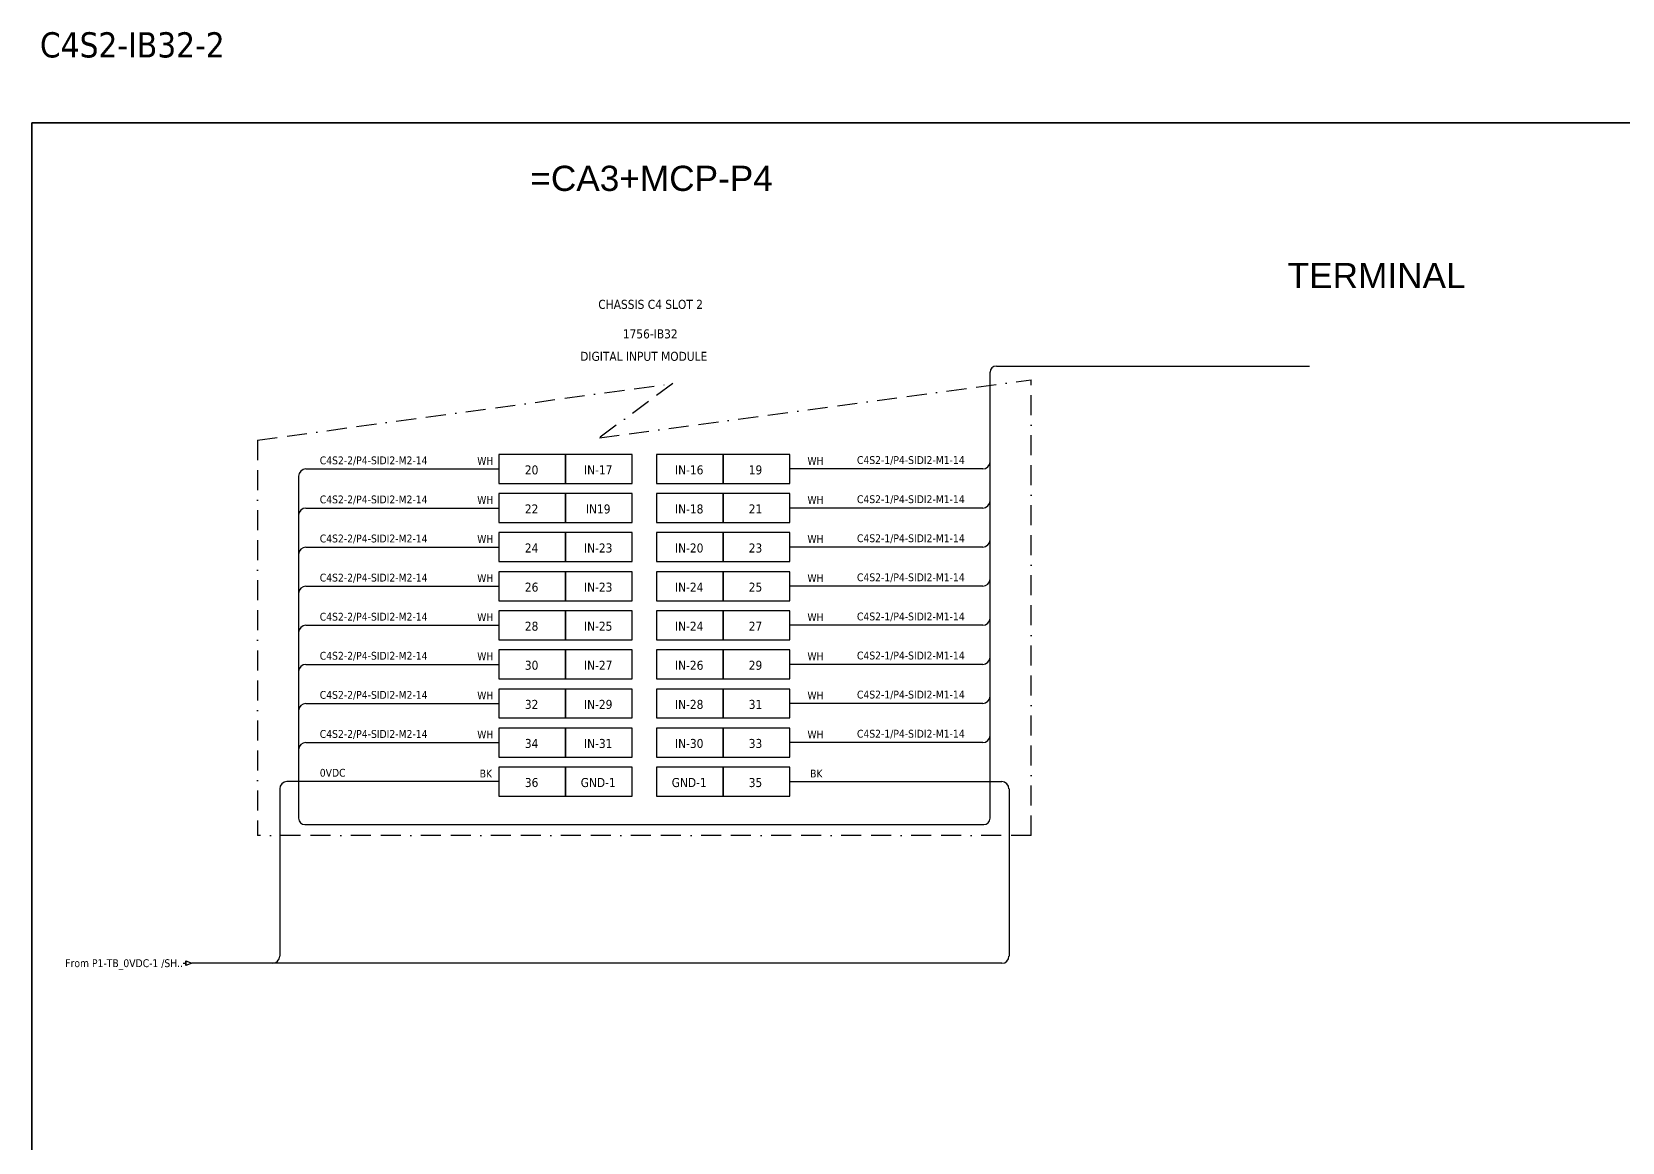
# Model space of a CAD drawing. Header units: millimetres. Extents: x 0 to 3893, y 0 to 2820.
# Drawn here: x 0 to 2020, y 1410 to 2820 of the extents above; entities that cross this region are included whole.
import ezdxf
from ezdxf.enums import TextEntityAlignment as Align

# ---------------------------------------------------------------- set-up
doc = ezdxf.new("R2010")
doc.units = ezdxf.units.MM
doc.linetypes.add('BORDERX2', pattern=[88.9, 25.4, -12.7, 25.4, -12.7, 0, -12.7])
for name, color, linetype in [('HELPPOINT', 7, 'Continuous'), ('VECTORS', 7, 'Continuous'), ('x01001-FrameArea', 2, 'BORDERX2')]:
    doc.layers.add(name, color=color, linetype=linetype)
doc.layers.add('IE-EQUIP', color=253, linetype='Continuous', lineweight=25)
doc.layers.add('IE-WIRE', color=7, linetype='Continuous', lineweight=25)
doc.styles.get("Standard").update_dxf_attribs({"font": 'arial.ttf'})
doc.styles.add('Tahoma', font='')
doc.styles.get('Tahoma').set_extended_font_data('Tahoma')

# ---------------------------------------------------------------- blocks, each defined once
blk = doc.blocks.new('xTerminal_fr_to0')
at = {"layer": 'VECTORS', "color": 1, "true_color": 0xff0000}
for p, q in [((-11.3, 0), (-7.8, 0)), ((-7.8, 2.8), (0, 0)), ((-7.8, -2.8), (-7.8, 2.8)), ((-7.8, 2.8), (0, 0)), ((-7.8, 2.8), (-7.8, -2.8)), ((0, 0), (-7.8, -2.8)), ((0, 0), (-7.8, -2.8))]:
    blk.add_line(p, q, dxfattribs=at)

msp = doc.modelspace()

# ---------------------------------------------------------------- linework, layer by layer
at = {"layer": 'HELPPOINT', "color": 4, "lineweight": 35}
for p, q in [((0, 0), (0, 2704.2)), ((0, 2704.2), (3893.3, 2704.2)), ((0, 0), (0, 2704.2)), ((0, 2704.2), (3893.3, 2704.2))]:
    msp.add_line(p, q, dxfattribs=at)
at = {"layer": 'IE-EQUIP', "linetype": 'Continuous', "ltscale": 25.4}
for points in [[(593.4, 2246.4), (678, 2246.4), (678, 2283.1), (593.4, 2283.1)], [(678, 2246.4), (762.7, 2246.4), (762.7, 2283.1), (678, 2283.1)], [(793.5, 2246.4), (878.2, 2246.4), (878.2, 2283.1), (793.5, 2283.1)], [(878.2, 2246.4), (962.8, 2246.4), (962.8, 2283.1), (878.2, 2283.1)], [(593.4, 2196.8), (678, 2196.8), (678, 2233.5), (593.4, 2233.5)], [(678, 2196.8), (762.7, 2196.8), (762.7, 2233.5), (678, 2233.5)], [(793.5, 2196.8), (878.2, 2196.8), (878.2, 2233.5), (793.5, 2233.5)], [(878.2, 2196.8), (962.8, 2196.8), (962.8, 2233.5), (878.2, 2233.5)], [(593.4, 2147.2), (678, 2147.2), (678, 2183.9), (593.4, 2183.9)], [(678, 2147.2), (762.7, 2147.2), (762.7, 2183.9), (678, 2183.9)], [(793.5, 2147.2), (878.2, 2147.2), (878.2, 2183.9), (793.5, 2183.9)], [(878.2, 2147.2), (962.8, 2147.2), (962.8, 2183.9), (878.2, 2183.9)], [(593.4, 2097.5), (678, 2097.5), (678, 2134.2), (593.4, 2134.2)], [(678, 2097.5), (762.7, 2097.5), (762.7, 2134.2), (678, 2134.2)], [(793.5, 2097.5), (878.2, 2097.5), (878.2, 2134.2), (793.5, 2134.2)], [(878.2, 2097.5), (962.8, 2097.5), (962.8, 2134.2), (878.2, 2134.2)], [(593.4, 2047.9), (678, 2047.9), (678, 2084.6), (593.4, 2084.6)], [(678, 2047.9), (762.7, 2047.9), (762.7, 2084.6), (678, 2084.6)], [(793.5, 2047.9), (878.2, 2047.9), (878.2, 2084.6), (793.5, 2084.6)], [(878.2, 2047.9), (962.8, 2047.9), (962.8, 2084.6), (878.2, 2084.6)], [(593.4, 1998.3), (678, 1998.3), (678, 2035), (593.4, 2035)], [(678, 1998.3), (762.7, 1998.3), (762.7, 2035), (678, 2035)], [(793.5, 1998.3), (878.2, 1998.3), (878.2, 2035), (793.5, 2035)], [(878.2, 1998.3), (962.8, 1998.3), (962.8, 2035), (878.2, 2035)], [(593.4, 1948.6), (678, 1948.6), (678, 1985.3), (593.4, 1985.3)], [(678, 1948.6), (762.7, 1948.6), (762.7, 1985.3), (678, 1985.3)], [(793.5, 1948.6), (878.2, 1948.6), (878.2, 1985.3), (793.5, 1985.3)], [(878.2, 1948.6), (962.8, 1948.6), (962.8, 1985.3), (878.2, 1985.3)], [(593.4, 1899), (678, 1899), (678, 1935.7), (593.4, 1935.7)], [(678, 1899), (762.7, 1899), (762.7, 1935.7), (678, 1935.7)], [(793.5, 1899), (878.2, 1899), (878.2, 1935.7), (793.5, 1935.7)], [(878.2, 1899), (962.8, 1899), (962.8, 1935.7), (878.2, 1935.7)], [(593.4, 1849.4), (678, 1849.4), (678, 1886.1), (593.4, 1886.1)], [(678, 1849.4), (762.7, 1849.4), (762.7, 1886.1), (678, 1886.1)], [(793.5, 1849.4), (878.2, 1849.4), (878.2, 1886.1), (793.5, 1886.1)], [(878.2, 1849.4), (962.8, 1849.4), (962.8, 1886.1), (878.2, 1886.1)]]:
    msp.add_lwpolyline(points, close=True, dxfattribs=at)
at = {"layer": 'IE-WIRE', "color": 4, "ltscale": 25.4}
for p, q in [((1217.3, 1821.2), (1217.3, 2387.5)), ((348.1, 2264.8), (593.4, 2264.8)), ((1208.1, 2264.8), (962.8, 2264.8)), ((338.9, 2255.6), (338.9, 1821.2)), ((348.1, 2215.1), (593.4, 2215.1)), ((1208.1, 2215.1), (962.8, 2215.1)), ((348.1, 2165.5), (593.4, 2165.5)), ((1208.1, 2165.5), (962.8, 2165.5)), ((348.1, 2115.9), (593.4, 2115.9)), ((1208.1, 2115.9), (962.8, 2115.9)), ((348.1, 2066.2), (593.4, 2066.2)), ((1208.1, 2066.2), (962.8, 2066.2)), ((348.1, 2016.6), (593.4, 2016.6)), ((1208.1, 2016.6), (962.8, 2016.6)), ((348.1, 1967), (593.4, 1967)), ((1208.1, 1967), (962.8, 1967)), ((348.1, 1917.3), (593.4, 1917.3)), ((1208.1, 1917.3), (962.8, 1917.3))]:
    msp.add_line(p, q, dxfattribs=at)
at = {"layer": 'IE-WIRE', "color": 4}
for p, q in [((1225.3, 2395.5), (1623.1, 2395.5)), ((346.9, 1813.2), (1209.3, 1813.2))]:
    msp.add_line(p, q, dxfattribs=at)
at = {"layer": 'IE-WIRE', "color": 7, "ltscale": 25.4}
for p, q in [((593.4, 1867.7), (324, 1867.7)), ((962.8, 1867.7), (1232.2, 1867.7)), ((314.9, 1858.6), (314.9, 1726.2)), ((1241.4, 1858.6), (1241.4, 1712.2)), ((314.9, 1791.8), (314.9, 1646.1)), ((1241.4, 1712.2), (1241.4, 1646.1)), ((1232.4, 1637.2), (203.4, 1637.2))]:
    msp.add_line(p, q, dxfattribs=at)
at = {"layer": 'IE-WIRE', "color": 4}
for centre, start, end in [((1225.3, 2387.5), 90, 180), ((346.9, 1821.2), 180, 270)]:
    msp.add_arc(centre, 8, start, end, dxfattribs=at)
at = {"layer": 'IE-WIRE', "color": 4, "ltscale": 25.4}
for centre, radius, start, end in [((348.1, 2255.6), 9.17, 90, 180), ((1208.1, 2274), 9.17, 270, 0), ((1208.1, 2224.3), 9.17, 270, 0), ((348.1, 2206), 9.17, 90, 180), ((348.1, 2156.3), 9.17, 90, 180), ((1208.1, 2174.7), 9.17, 270, 0), ((1208.1, 2125.1), 9.17, 270, 0), ((348.1, 2106.7), 9.17, 90, 180), ((348.1, 2057.1), 9.17, 90, 180), ((1208.1, 2075.4), 9.17, 270, 0), ((1208.1, 2025.8), 9.17, 270, 0), ((348.1, 2007.4), 9.17, 90, 180), ((348.1, 1957.8), 9.17, 90, 180), ((1208.1, 1976.2), 9.17, 270, 0), ((1208.1, 1926.5), 9.17, 270, 0), ((348.1, 1908.2), 9.17, 90, 180), ((1209.3, 1821.2), 8, 270, 0)]:
    msp.add_arc(centre, radius, start, end, dxfattribs=at)
at = {"layer": 'IE-WIRE', "color": 7, "ltscale": 25.4}
for centre, radius, start, end in [((324, 1858.6), 9.14, 90, 180), ((1232.2, 1858.6), 9.14, 0, 90), ((305.9, 1646.1), 8.96, 270, 0), ((1232.4, 1646.1), 8.96, 270, 0), ((1232.4, 1646.1), 8.96, 270, 0)]:
    msp.add_arc(centre, radius, start, end, dxfattribs=at)
at = {"layer": 'x01001-FrameArea'}
for p, q in [((286.6, 2301.4), (814.1, 2373.1)), ((721, 2304.3), (1269.6, 2377.8)), ((814.1, 2373.1), (721, 2304.3)), ((1269.6, 1799.2), (1269.6, 2377.8)), ((286.6, 2301.4), (286.6, 1799.2)), ((1269.6, 1799.2), (286.6, 1799.2))]:
    msp.add_line(p, q, dxfattribs=at)

# ---------------------------------------------------------------- block references
msp.add_blockref('xTerminal_fr_to0', (203.4, 1637.2))

# ---------------------------------------------------------------- texts
at = {"color": 2, "style": 'Tahoma'}
msp.add_text('C4S2-IB32-2', height=32, dxfattribs=at).set_placement((10.3, 2787.3))
at = {"color": 2}
for s, p in [('=CA3+MCP-P4', (633.3, 2617.8)), ('TERMINAL', (1595.4, 2494.4))]:
    msp.add_text(s, height=32, dxfattribs=at).set_placement(p)
at = {"color": 2, "style": 'Tahoma'}
for s, height, p in [('CHASSIS C4 SLOT 2', 11.441, (786.1, 2473.8)), ('1756-IB32', 11.44, (785.6, 2436.3)), ('DIGITAL INPUT MODULE', 11.441, (777.3, 2407.8)), ('20', 11.44, (634.9, 2263.6)), ('IN-17', 11.44, (719.5, 2263.6)), ('IN-16', 11.44, (835.1, 2263.6)), ('19', 11.44, (919.3, 2263.6)), ('22', 11.44, (634.9, 2214)), ('IN19', 11.44, (719.5, 2214)), ('IN-18', 11.44, (835.1, 2214)), ('21', 11.44, (919.3, 2214)), ('24', 11.44, (634.9, 2164.4)), ('IN-23', 11.44, (719.5, 2164.4)), ('IN-20', 11.44, (835.1, 2164.4)), ('23', 11.44, (919.3, 2164.4)), ('26', 11.44, (634.9, 2114.7)), ('IN-23', 11.44, (719.5, 2114.7)), ('IN-24', 11.44, (835.1, 2114.7)), ('25', 11.44, (919.3, 2114.7)), ('28', 11.44, (634.9, 2065.1)), ('IN-25', 11.44, (719.5, 2065.1)), ('IN-24', 11.44, (835.1, 2065.1)), ('27', 11.44, (919.3, 2065.1)), ('30', 11.44, (634.9, 2015.5)), ('IN-27', 11.44, (719.5, 2015.5)), ('IN-26', 11.44, (835.1, 2015.5)), ('29', 11.44, (919.3, 2015.5)), ('32', 11.44, (634.9, 1965.8)), ('IN-29', 11.44, (719.5, 1965.8)), ('IN-28', 11.44, (835.1, 1965.8)), ('31', 11.44, (919.3, 1965.8)), ('34', 11.44, (634.9, 1916.2)), ('IN-31', 11.44, (719.5, 1916.2)), ('IN-30', 11.44, (835.1, 1916.2)), ('33', 11.44, (919.3, 1916.2)), ('36', 11.44, (634.9, 1866.6)), ('GND-1', 11.44, (719.5, 1866.6)), ('GND-1', 11.44, (835.1, 1866.6)), ('35', 11.44, (919.3, 1866.6))]:
    msp.add_text(s, height=height, dxfattribs=at).set_placement(p, align=Align.MIDDLE_CENTER)
at = {"color": 4, "style": 'Tahoma'}
for s, height, p in [('C4S2-2/P4-SIDI2-M2-14', 9.949, (365.8, 2270.7)), ('WH', 9.95, (565.8, 2270)), ('WH', 9.95, (985.3, 2270)), ('C4S2-1/P4-SIDI2-M1-14', 9.949, (1048.2, 2271.1)), ('C4S2-2/P4-SIDI2-M2-14', 9.949, (365.8, 2221.1)), ('WH', 9.95, (565.8, 2220.4)), ('WH', 9.95, (985.3, 2220.4)), ('C4S2-1/P4-SIDI2-M1-14', 9.949, (1048.2, 2221.4)), ('C4S2-2/P4-SIDI2-M2-14', 9.949, (365.8, 2171.5)), ('WH', 9.95, (565.8, 2170.8)), ('WH', 9.95, (985.3, 2170.8)), ('C4S2-1/P4-SIDI2-M1-14', 9.949, (1048.2, 2171.8)), ('C4S2-2/P4-SIDI2-M2-14', 9.949, (365.8, 2121.8)), ('WH', 9.95, (565.8, 2121.1)), ('WH', 9.95, (985.3, 2121.1)), ('C4S2-1/P4-SIDI2-M1-14', 9.949, (1048.2, 2122.2)), ('C4S2-2/P4-SIDI2-M2-14', 9.949, (365.8, 2072.2)), ('WH', 9.95, (565.8, 2071.5)), ('WH', 9.95, (985.3, 2071.5)), ('C4S2-1/P4-SIDI2-M1-14', 9.949, (1048.2, 2072.5)), ('C4S2-2/P4-SIDI2-M2-14', 9.949, (365.8, 2022.6)), ('WH', 9.95, (565.8, 2021.9)), ('WH', 9.95, (985.3, 2021.9)), ('C4S2-1/P4-SIDI2-M1-14', 9.949, (1048.2, 2022.9)), ('C4S2-2/P4-SIDI2-M2-14', 9.949, (365.8, 1972.9)), ('WH', 9.95, (565.8, 1972.2)), ('WH', 9.95, (985.3, 1972.2)), ('C4S2-1/P4-SIDI2-M1-14', 9.949, (1048.2, 1973.3)), ('C4S2-2/P4-SIDI2-M2-14', 9.949, (365.8, 1923.3)), ('WH', 9.95, (565.8, 1922.6)), ('WH', 9.95, (985.3, 1922.6)), ('C4S2-1/P4-SIDI2-M1-14', 9.949, (1048.2, 1923.6))]:
    msp.add_text(s, height=height, dxfattribs=at).set_placement(p)
at = {"color": 7, "style": 'Tahoma'}
for s, p in [('0VDC', (365.8, 1874)), ('BK', (568.9, 1873)), ('BK', (988.7, 1873))]:
    msp.add_text(s, height=9.95, dxfattribs=at).set_placement(p)
msp.add_text('From P1-TB_0VDC-1 /SH..', height=9.949, dxfattribs=at).set_placement((192.1, 1637.2), align=Align.MIDDLE_RIGHT)

doc.saveas('drawing.dxf')
